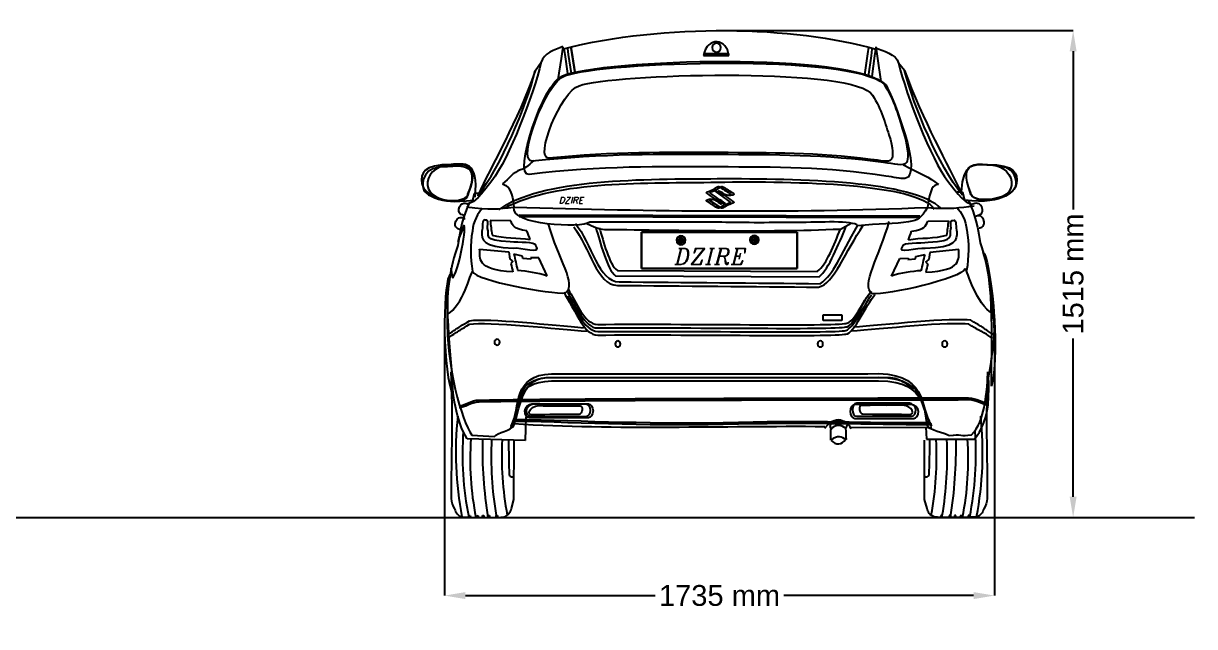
# Model space of a CAD drawing. Header units: millimetres. Extents: x 9317 to 18007, y 815 to 5389.
# Drawn here: x 14347 to 18007, y 815 to 2701 of the extents above; entities that cross this region are included whole.
import ezdxf

# ---------------------------------------------------------------- set-up
doc = ezdxf.new("R2010")
doc.units = ezdxf.units.MM
doc.header["$MEASUREMENT"] = 0
doc.layers.add('Layer 1', color=7, linetype='Continuous')
doc.styles.add('MtXpl_Italic_IV50', font='italic_IV50.ttf')
doc.styles.get("Standard").update_dxf_attribs({"font": 'arial.ttf'})
doc.dimstyles.get("Standard").update_dxf_attribs({"dimtxt": 65, "dimasz": 65, "dimexe": 0.18, "dimexo": 0.0625, "dimgap": 20, "dimtad": 0, "dimdec": 1, "dimzin": 0, "dimdsep": 46, "dimtxsty": 'Standard', "dimcen": 0.09, "dimadec": 0, "dimazin": 0, "dimtfac": 1, "dimtdec": 1, "dimtofl": 0, "dimtmove": 0, "dimatfit": 3, "dimfxl": 0, "dimtolj": 1, "dimtzin": 0, "dimarcsym": 0})

# ---------------------------------------------------------------- blocks, each defined once
blk = doc.blocks.new('*D30')
at = {"color": 0, "lineweight": -2, "transparency": 16777216}
for p, q in [((16524.3, 2678.5), (17627.3, 2678.5)), ((17627.1, 2613.5), (17627.1, 2118.6)), ((17627.1, 1221), (17627.1, 1715.9)), ((16524.3, 1156), (17627.3, 1156))]:
    blk.add_line(p, q, dxfattribs=at)
at = {"color": 0, "transparency": 16777216}
for points in [[(17616.3, 2613.5), (17637.9, 2613.5), (17627.1, 2678.5)], [(17616.3, 1221), (17637.9, 1221), (17627.1, 1156)]]:
    blk.add_solid(points, dxfattribs=at)
at = {"layer": 'Defpoints', "color": 0, "transparency": 16777216}
for p in [(16524.2, 2678.5), (16524.2, 1156), (17627.1, 1156)]:
    blk.add_point(p, dxfattribs=at)
at = {"color": 0, "transparency": 16777216, "insert": (17627.1, 1917.3), "char_height": 65, "attachment_point": 5, "rotation": 90}
blk.add_mtext('\\A1;1515 mm', dxfattribs=at)
blk = doc.blocks.new('*D33')
at = {"color": 0, "lineweight": -2, "transparency": 16777216}
for p, q in [((17381.1, 1777.8), (17381.1, 911.8)), ((15663.1, 1733.1), (15663.1, 911.8)), ((15728.1, 911.9), (16320.7, 911.9)), ((17316.1, 911.9), (16723.5, 911.9))]:
    blk.add_line(p, q, dxfattribs=at)
at = {"color": 0, "transparency": 16777216}
for points in [[(15728.1, 922.8), (15728.1, 901.1), (15663.1, 911.9)], [(17316.1, 922.8), (17316.1, 901.1), (17381.1, 911.9)]]:
    blk.add_solid(points, dxfattribs=at)
at = {"layer": 'Defpoints', "color": 0, "transparency": 16777216}
for p in [(17381.1, 1777.8), (15663.1, 1733.1), (17381.1, 911.9)]:
    blk.add_point(p, dxfattribs=at)
at = {"color": 0, "transparency": 16777216, "insert": (16522.1, 911.9), "char_height": 65, "attachment_point": 5}
blk.add_mtext('\\A1;1735 mm', dxfattribs=at)

msp = doc.modelspace()

# ---------------------------------------------------------------- linework, layer by layer
at = {"color": 5}
msp.add_line((9316.64, 1156.18), (18006.54, 1156.18), dxfattribs=at)
for centre, radius, start, end in [((16768.73, 1358.68), 1070.75, 173.86778, 190.80282), ((16273.5, 1358.68), 1070.75, 349.19718, 6.13222), ((16732.08, 1355.07), 1013.23, 176.03635, 191.25973), ((16671.69, 1336.34), 928.65, 175.96559, 191.1863), ((17208.45, 1377.74), 1427.52, 179.07995, 188.93153), ((16950.35, 1349.37), 1141.82, 177.46605, 189.44662), ((16820.49, 1345.63), 978.9, 176.88064, 190.73355), ((18441.41, 1391.22), 2578.31, 179.84216, 182.3063), ((14600.82, 1391.22), 2578.31, 357.6937, 0.15784), ((16221.74, 1345.63), 978.9, 349.26645, 3.11936), ((16091.88, 1349.37), 1141.82, 350.55338, 2.53395), ((15833.78, 1377.74), 1427.52, 351.06847, 0.92005), ((16370.54, 1336.34), 928.65, 348.8137, 4.03441), ((16310.15, 1355.07), 1013.23, 348.74027, 3.96365), ((15873.77, 1293.94), 10.74, 217.03444, 301.8535), ((17168.46, 1293.94), 10.74, 238.1465, 322.96556)]:
    msp.add_arc(centre, radius, start, end)
at = {"layer": 'Layer 1'}
for p, q in [((16032.7, 2627.26), (16027.01, 2591.54)), ((16035.6, 2622.66), (16038.43, 2603.82)), ((16038.43, 2603.82), (16047.34, 2544.31)), ((16046.71, 2622.66), (16049.54, 2603.82)), ((16049.54, 2603.82), (16058.44, 2544.31)), ((16057.82, 2628.2), (16060.65, 2609.36)), ((16057.82, 2622.66), (16060.65, 2603.82)), ((16057.82, 2622.66), (16060.65, 2603.82)), ((16060.65, 2609.36), (16069.53, 2549.86)), ((16060.65, 2603.82), (16069.53, 2544.31)), ((16060.65, 2603.82), (16069.53, 2544.31)), ((16550.5, 2605.71), (16473.8, 2605.71)), ((16473.8, 2605.71), (16473.8, 2600.74)), ((16473.8, 2605.71), (16550.5, 2605.71)), ((16473.8, 2600.74), (16473.8, 2605.71)), ((16473.8, 2600.74), (16550.5, 2600.74)), ((16550.5, 2600.74), (16473.8, 2600.74)), ((16550.5, 2600.74), (16550.5, 2605.71)), ((16550.5, 2605.71), (16550.5, 2600.74)), ((16984.52, 2605.48), (16975.62, 2540.36)), ((16987.35, 2626.09), (16984.52, 2605.48)), ((16995.63, 2599.41), (16986.72, 2534.29)), ((16998.46, 2620.02), (16995.63, 2599.41)), ((17006.73, 2599.41), (16997.83, 2534.29)), ((17009.57, 2620.02), (17006.73, 2599.41)), ((17010.09, 2627.28), (17015.78, 2591.56)), ((15946.43, 2552.22), (15964.99, 2579.52)), ((16027.01, 2591.54), (16016.53, 2525.05)), ((17015.78, 2591.56), (17026.25, 2519.53)), ((17100.49, 2553.93), (17081.3, 2576.85)), ((15755.4, 2168.49), (15748.98, 2142.83)), ((15772.51, 2168.49), (15755.4, 2168.49)), ((17264.3, 2174.05), (17281.42, 2174.05)), ((17281.42, 2174.05), (17287.82, 2148.39)), ((15896.06, 2097.04), (17148.48, 2093.98)), ((15896.07, 2102.65), (17148.49, 2099.59)), ((16764.21, 2047.78), (16278.02, 2047.78)), ((16278.02, 2047.78), (16278.02, 1934.77)), ((16278.02, 2047.78), (16764.21, 2047.78)), ((16278.02, 1934.77), (16278.02, 2047.78)), ((16387.68, 2022.72), (16415.44, 2022.72)), ((16401.55, 2036.59), (16401.55, 2008.83)), ((16617.07, 2024.15), (16644.81, 2024.15)), ((16630.94, 2038.02), (16630.94, 2010.26)), ((16764.21, 1934.77), (16764.21, 2047.78)), ((16764.21, 2047.78), (16764.21, 1934.77)), ((16278.02, 1934.77), (16764.21, 1934.77)), ((16764.21, 1934.77), (16278.02, 1934.77)), ((16846, 1789.78), (16903.83, 1789.78)), ((16846, 1772.43), (16846, 1789.78)), ((16903.83, 1772.43), (16846, 1772.43)), ((16903.83, 1789.78), (16903.83, 1772.43)), ((16932.17, 1438.77), (17185.43, 1437.86))]:
    msp.add_line(p, q, dxfattribs=at)
for points in [[(16034.2, 2621.71), (16351.85, 2700.76), (16749.35, 2694.74), (17013.52, 2619.14)], [(16550.89, 2600.76), (16546.27, 2650.78), (16484.07, 2662.89), (16471.86, 2600.83)], [(16032.59, 2628.61), (16007.02, 2617.29), (15972.11, 2608.05), (15965, 2579.58)], [(16031.91, 2537.02), (16151.78, 2587.76), (16941.35, 2616.38), (17042.8, 2507.2)], [(16040.46, 2537.49), (16158.39, 2581.48), (16935.21, 2606.29), (17035.02, 2511.66)], [(16471.86, 2600.83), (16471.86, 2600.83), (16550.89, 2600.76), (16550.89, 2600.76)], [(17008.14, 2625.63), (17033.71, 2614.37), (17074.17, 2605.17), (17081.31, 2576.81)], [(15965, 2579.58), (15938.61, 2473.98), (15865.28, 2279.93), (15810.31, 2208.3)], [(16083.3, 2505.9), (16191.31, 2543.14), (16902.73, 2564.15), (16994.16, 2484.02)], [(17081.31, 2576.81), (17107.67, 2471.69), (17181.03, 2278.48), (17235.97, 2207.16)], [(15946.43, 2552.24), (15890.51, 2394.3), (15810.34, 2257.99), (15766.03, 2161.88)], [(15766.03, 2161.88), (15841.83, 2257.77), (15916.13, 2435.34), (15946.43, 2552.24)], [(15946.43, 2552.24), (15890.51, 2394.3), (15810.34, 2257.99), (15766.03, 2161.88)], [(15766.03, 2161.88), (15841.83, 2257.77), (15916.13, 2435.34), (15946.43, 2552.24)], [(15926.87, 2228.52), (15875.39, 2222.28), (15969.54, 2517.17), (16031.91, 2537.02)], [(15937.12, 2270.15), (15886.47, 2264.74), (15979.1, 2520.31), (16040.46, 2537.49)], [(17100.49, 2553.95), (17156.41, 2396.02), (17236.57, 2259.72), (17280.88, 2163.59)], [(17280.88, 2163.59), (17205.09, 2259.48), (17130.78, 2437.05), (17100.49, 2553.95)], [(17100.49, 2553.95), (17156.41, 2396.02), (17236.57, 2259.72), (17280.88, 2163.59)], [(17280.88, 2163.59), (17205.09, 2259.48), (17130.78, 2437.05), (17100.49, 2553.95)], [(15988.65, 2279.51), (15942.26, 2274.92), (16027.1, 2491.33), (16083.3, 2505.9)], [(17035.02, 2511.66), (17069.23, 2461.89), (17082.42, 2405.55), (17097.76, 2356.17)], [(17042.8, 2507.2), (17062.15, 2475.26), (17162.13, 2223.15), (17101.52, 2215.68)], [(16994.16, 2484.02), (17025.49, 2441.86), (17037.55, 2394.17), (17051.62, 2352.34)], [(17051.62, 2352.34), (17065.66, 2310.54), (17064.95, 2282.83), (17059.61, 2275.97)], [(17097.76, 2356.17), (17113.1, 2306.79), (17112.31, 2274.07), (17106.49, 2265.97)], [(15738.86, 2171.9), (15776.74, 2270.34), (15718.16, 2259.5), (15680.15, 2257.61)], [(15758.31, 2157.42), (15770.06, 2275.19), (15724.65, 2261.65), (15683.25, 2259.78)], [(15942.02, 2272.09), (15921.94, 2254.2), (15913.3, 2246.62), (15900.09, 2242.69)], [(16517.02, 2290.56), (16342.77, 2291.31), (16157.97, 2293.71), (15937.12, 2270.15)], [(16519.73, 2296.79), (16360.16, 2297.44), (16190.91, 2299.47), (15988.65, 2279.51)], [(17034.21, 2265.6), (16855.29, 2290.67), (16691.43, 2289.81), (16517.02, 2290.56)], [(16993.41, 2275.66), (16829.56, 2296.88), (16679.48, 2296.14), (16519.73, 2296.79)], [(17059.61, 2275.97), (17050.22, 2263.92), (17024.84, 2273.04), (16993.41, 2275.66)], [(17306.8, 2172.72), (17265.54, 2271.15), (17329.35, 2260.3), (17370.75, 2258.41)], [(17305.72, 2172.72), (17267.83, 2271.15), (17326.41, 2260.3), (17364.42, 2258.41)], [(15683.25, 2259.78), (15596.61, 2259.03), (15587.26, 2231.62), (15592.05, 2200.41)], [(15671.99, 2252.87), (15593.1, 2255.56), (15591.63, 2203.21), (15596.67, 2183.01)], [(15680.15, 2257.61), (15648.28, 2258.78), (15613.72, 2237.7), (15609.73, 2205.85)], [(15735.94, 2167.18), (15777.2, 2265.62), (15713.39, 2254.76), (15671.99, 2252.87)], [(15900.09, 2242.69), (15876.29, 2235.62), (15864.48, 2215.09), (15844.08, 2199.12)], [(16516.29, 2252.06), (16339.17, 2252.94), (16151.34, 2255.7), (15926.87, 2228.52)], [(17041.98, 2223.27), (16860.14, 2252.19), (16693.58, 2251.19), (16516.29, 2252.06)], [(17106.49, 2265.97), (17096.24, 2251.75), (17068.53, 2262.51), (17034.21, 2265.6)], [(17097.25, 2258.85), (17151.83, 2228.12), (17175.95, 2222.1), (17206.42, 2197.4)], [(17278.41, 2174.05), (17283.99, 2268.72), (17317.61, 2261.65), (17359.01, 2259.76)], [(17359.01, 2259.76), (17445.67, 2259.01), (17455.03, 2231.62), (17450.2, 2200.39)], [(17364.42, 2258.41), (17396.29, 2259.6), (17430.85, 2238.53), (17434.86, 2206.67)], [(17370.75, 2258.41), (17449.66, 2261.11), (17451.13, 2208.75), (17446.07, 2188.55)], [(15592.05, 2200.41), (15595.25, 2179.75), (15627.01, 2132.4), (15754.42, 2148.41)], [(15609.73, 2205.85), (15601.07, 2136.79), (15737.95, 2132.58), (15738.86, 2171.9)], [(15810.31, 2208.3), (15755.33, 2136.67), (15755.73, 2145.17), (15733.8, 2135.83)], [(15832.24, 2117.45), (15956.2, 2216.54), (16297.97, 2214.47), (16515.22, 2215.44)], [(15843.91, 2199.66), (15875.71, 2189.3), (15875.8, 2147.78), (15879.7, 2126.3)], [(15848.89, 2122.94), (16019.67, 2212.97), (16295.46, 2200.13), (16515.21, 2204.26)], [(16515.21, 2204.26), (16762.98, 2208.95), (17143.28, 2199.63), (17193.13, 2120.23)], [(16515.22, 2215.44), (16777.65, 2216.57), (17129.84, 2209.72), (17213.05, 2122.98)], [(17101.52, 2215.68), (17087.48, 2213.95), (17066.38, 2220.77), (17041.98, 2223.27)], [(17206.44, 2197.37), (17188.52, 2194.33), (17180.7, 2186.94), (17172.16, 2125.36)], [(17235.97, 2207.16), (17290.95, 2135.85), (17290.56, 2144.3), (17312.48, 2134.99)], [(17450.2, 2200.39), (17447.03, 2179.74), (17415.23, 2132.4), (17287.82, 2148.39)], [(17434.86, 2206.67), (17443.5, 2137.62), (17306.63, 2133.38), (17305.72, 2172.72)], [(15596.67, 2183.01), (15605.13, 2149.09), (15734.85, 2124.08), (15735.94, 2167.18)], [(16482.55, 2169.82), (16481.28, 2171.31), (16481.24, 2172.65), (16483.13, 2173.76)], [(16529.83, 2137.58), (16514.07, 2148.32), (16498.31, 2159.08), (16482.55, 2169.82)], [(16483.13, 2173.76), (16496.32, 2179.04), (16508.46, 2184.56), (16517.43, 2190.7)], [(16493.66, 2169.8), (16492.38, 2171.29), (16492.33, 2172.64), (16494.24, 2173.74)], [(16540.94, 2137.57), (16525.16, 2148.31), (16509.42, 2159.06), (16493.66, 2169.8)], [(16494.24, 2173.74), (16507.44, 2179.02), (16519.57, 2184.55), (16528.54, 2190.69)], [(16509.9, 2177.5), (16509.9, 2177.5), (16508.2, 2176.08), (16508.2, 2176.08)], [(16508.2, 2176.08), (16523.57, 2165.18), (16538.93, 2154.3), (16554.29, 2143.41)], [(16527.86, 2166.02), (16521.86, 2169.85), (16515.89, 2173.67), (16509.9, 2177.5)], [(16517.43, 2190.7), (16518.85, 2191.16), (16520.42, 2191), (16521.6, 2190.28)], [(16521, 2177.48), (16521, 2177.48), (16519.3, 2176.06), (16519.3, 2176.06)], [(16519.3, 2176.06), (16534.68, 2165.17), (16550.04, 2154.29), (16565.39, 2143.39)], [(16538.96, 2166.01), (16532.96, 2169.84), (16527, 2173.65), (16521, 2177.48)], [(16521.6, 2190.28), (16532.58, 2183.11), (16543.27, 2176.26), (16554.25, 2169.08)], [(16552.57, 2163.98), (16543.44, 2160.86), (16535.66, 2161.86), (16527.86, 2166.02)], [(16528.54, 2190.69), (16529.96, 2191.14), (16531.53, 2190.99), (16532.68, 2190.27)], [(16532.68, 2190.27), (16543.67, 2183.1), (16554.37, 2176.24), (16565.36, 2169.07)], [(16563.66, 2163.96), (16554.53, 2160.85), (16546.76, 2161.84), (16538.96, 2166.01)], [(16554.25, 2169.08), (16557.35, 2166.95), (16556.51, 2165.29), (16552.57, 2163.98)], [(16565.36, 2169.07), (16568.45, 2166.93), (16567.61, 2165.27), (16563.66, 2163.96)], [(17446.07, 2188.55), (17437.62, 2154.63), (17307.89, 2129.62), (17306.8, 2172.72)], [(15722.96, 2100.73), (15720.23, 2102.02), (15700.85, 2103.77), (15709.68, 2127.37)], [(15740.15, 2138.42), (15729.8, 2117.24), (15714.16, 2081.42), (15704.12, 2006.08)], [(15709.68, 2127.37), (15719.6, 2147.18), (15736.9, 2135.01), (15738.7, 2135.41)], [(15731.88, 2127.37), (15805.38, 2115.91), (15829.48, 2121.1), (15879.7, 2126.28)], [(16117.06, 2078.9), (16090.33, 2060.36), (15867.91, 2068.66), (15879.7, 2126.3)], [(15879.7, 2126.28), (16310.67, 2113.22), (16741.18, 2108), (17172.14, 2125.39)], [(16481.54, 2146.07), (16480.54, 2146.92), (16480.37, 2147.75), (16481.21, 2148.51)], [(16481.21, 2148.51), (16488.35, 2151.8), (16495.97, 2154.15), (16507.24, 2149.09)], [(16515.09, 2123.76), (16503.9, 2131.2), (16492.7, 2138.63), (16481.54, 2146.07)], [(16492.63, 2146.05), (16491.65, 2146.91), (16491.47, 2147.73), (16492.3, 2148.5)], [(16492.3, 2148.5), (16499.45, 2151.79), (16507.08, 2154.13), (16518.34, 2149.08)], [(16526.2, 2123.75), (16526.2, 2123.75), (16492.63, 2146.05), (16492.63, 2146.05)], [(16507.24, 2149.09), (16514.23, 2144.6), (16521.2, 2140.12), (16528.19, 2135.62)], [(16520.35, 2122.98), (16518.55, 2122.47), (16516.79, 2122.77), (16515.09, 2123.76)], [(16518.34, 2149.08), (16525.34, 2144.58), (16532.3, 2140.1), (16539.3, 2135.61)], [(16552.61, 2138.47), (16539.42, 2134.1), (16529, 2128.84), (16520.35, 2122.98)], [(16531.46, 2122.96), (16529.64, 2122.45), (16527.89, 2122.75), (16526.2, 2123.75)], [(16528.19, 2135.62), (16528.19, 2135.62), (16529.83, 2137.58), (16529.83, 2137.58)], [(16563.71, 2138.46), (16550.51, 2134.09), (16540.1, 2128.82), (16531.46, 2122.96)], [(16539.3, 2135.61), (16539.3, 2135.61), (16540.94, 2137.57), (16540.94, 2137.57)], [(16554.29, 2143.41), (16556.88, 2141.54), (16555.92, 2139.93), (16552.61, 2138.47)], [(16565.39, 2143.39), (16567.98, 2141.52), (16567.02, 2139.91), (16563.71, 2138.46)], [(17172.14, 2125.39), (17150.31, 2091.7), (17144.8, 2085.47), (17112.23, 2080.09)], [(17172.14, 2125.39), (17244.73, 2119.22), (17271.02, 2125.02), (17317.33, 2130.81)], [(17264.24, 2123.85), (17276.53, 2113.5), (17292.31, 2083.71), (17294.87, 2054.45)], [(17300.13, 2146.61), (17310.48, 2125.43), (17326.12, 2089.6), (17336.16, 2014.27)], [(17341.53, 2126.96), (17331.61, 2146.78), (17314.3, 2134.61), (17312.51, 2135.01)], [(17328.26, 2100.33), (17330.98, 2101.62), (17350.35, 2103.37), (17341.53, 2126.96)], [(15688.6, 1904.26), (15714.23, 1942.25), (15736.44, 2102.16), (15719.84, 2059.53)], [(15698.58, 2082.92), (15708.5, 2102.74), (15725.82, 2090.55), (15727.6, 2090.95)], [(15780.35, 2121.05), (15768.06, 2110.68), (15752.28, 2080.91), (15749.72, 2051.63)], [(15790.94, 2086.14), (15777.7, 2090.97), (15783.24, 2062.54), (15779.4, 2050.73)], [(15797.45, 2059.41), (15795.28, 2068.31), (15803.24, 2087.34), (15790.94, 2086.14)], [(17245.2, 2058.06), (17247.37, 2066.97), (17239.41, 2086), (17251.7, 2084.79)], [(17251.7, 2084.79), (17264.94, 2089.62), (17259.4, 2061.19), (17263.25, 2049.39)], [(17347.08, 2088.1), (17337.16, 2107.92), (17319.84, 2095.73), (17318.06, 2096.13)], [(17333.78, 2061.44), (17336.53, 2062.74), (17355.89, 2064.49), (17347.08, 2088.1)], [(15711.86, 2056.26), (15709.13, 2057.56), (15689.77, 2059.31), (15698.58, 2082.92)], [(15705.78, 2017.68), (15708.96, 2037.21), (15717.45, 2053.03), (15724.85, 2070.9)], [(15719.84, 2059.53), (15719.84, 2059.53), (15706.78, 2025.97), (15706.78, 2025.97)], [(15749.72, 2051.63), (15742.34, 2009.61), (15743.88, 1968.32), (15750.22, 1925.58)], [(15868.29, 2018.22), (15777.47, 2021.82), (15805.04, 2039.77), (15797.45, 2059.41)], [(15779.4, 2050.73), (15778.42, 2024.48), (15780.36, 2001.11), (15878.4, 1997.96)], [(15869.72, 2083.99), (15869.72, 2083.99), (15805.43, 2084.7), (15805.43, 2084.7)], [(15805.43, 2084.7), (15807.35, 2069.54), (15809.12, 2055.51), (15811.2, 2039.17)], [(15920.33, 2052.19), (15878.89, 2058.45), (15875.76, 2068.33), (15869.72, 2083.99)], [(15930.44, 2024.72), (15927.08, 2033.87), (15923.69, 2043.02), (15920.33, 2052.19)], [(16040.4, 1858.17), (16078.67, 1883.45), (16017.46, 1965.59), (15987.83, 2073.56)], [(16066.41, 2064.5), (16115.6, 2001.74), (16139.19, 1880.95), (16202.83, 1881.79)], [(16066.41, 2064.5), (16115.6, 2001.74), (16139.19, 1880.95), (16202.83, 1881.79)], [(16066.41, 2064.5), (16115.6, 2001.74), (16139.19, 1880.95), (16202.83, 1881.79)], [(16071.96, 2075.59), (16121.14, 2012.85), (16144.74, 1892.04), (16208.37, 1892.89)], [(16108.21, 2073.93), (16123.53, 2068.37), (16146.53, 2056.68), (16162.84, 2056.56)], [(16529.27, 2078.95), (16396.58, 2079.02), (16117.06, 2078.9), (16117.06, 2078.9)], [(16135.09, 2062.07), (16148.41, 2021.18), (16170.93, 1929.4), (16197.27, 1911.61)], [(16146.19, 2062.07), (16159.52, 2021.18), (16176.47, 1946.05), (16202.81, 1928.28)], [(16162.84, 2056.56), (16410.08, 2054.79), (16657.18, 2047.41), (16900.04, 2058.01)], [(16764.7, 2078.23), (16694.41, 2078), (16596.49, 2077.03), (16529.27, 2078.95)], [(16954.7, 2068.1), (16939.52, 2085.93), (16834.99, 2078.46), (16764.7, 2078.23)], [(16827.49, 1925.15), (16858.5, 1949.18), (16879.02, 2007.62), (16900.04, 2057.96)], [(16831.43, 1876.01), (16878.67, 1885.81), (16917.66, 1991), (16970.99, 2069.77)], [(16831.43, 1876.01), (16878.67, 1885.81), (16917.66, 1991), (16970.99, 2069.77)], [(16831.43, 1876.01), (16878.67, 1885.81), (16917.66, 1991), (16970.99, 2069.77)], [(16833.04, 1908.49), (16864.05, 1932.53), (16895.67, 2013.16), (16916.7, 2063.52)], [(16836.97, 1887.1), (16881.17, 1919.25), (16897.04, 1969.73), (16954.32, 2069.77)], [(16900.04, 2058.01), (16900.04, 2058.01), (16933.85, 2076.4), (16933.85, 2076.4)], [(17112.23, 2080.09), (17073.97, 2073.77), (17016.13, 2075.22), (16954.7, 2068.1)], [(16999.89, 1855.25), (16961.62, 1880.54), (17022.82, 1973.77), (17052.45, 2081.75)], [(17112.21, 2023.36), (17115.56, 2032.51), (17118.94, 2041.67), (17122.32, 2050.82)], [(17122.32, 2050.82), (17163.75, 2057.1), (17166.89, 2066.97), (17172.92, 2082.62)], [(17263.25, 2049.39), (17264.23, 2023.13), (17262.28, 1999.76), (17164.24, 1996.62)], [(17172.92, 2082.62), (17172.92, 2082.62), (17237.22, 2083.36), (17237.22, 2083.36)], [(17174.35, 2016.87), (17265.17, 2020.47), (17237.6, 2038.42), (17245.2, 2058.06)], [(17237.22, 2083.36), (17235.3, 2068.17), (17233.53, 2054.16), (17231.45, 2037.83)], [(17294.87, 2054.45), (17302.25, 2012.41), (17300.71, 1971.13), (17294.37, 1928.38)], [(15811.2, 2039.17), (15848.77, 2027.86), (15891.38, 2031.3), (15930.44, 2024.72)], [(15947.79, 2005.92), (15948.03, 2018.69), (15894.79, 2014.12), (15868.29, 2018.22)], [(17094.86, 2004.57), (17094.61, 2017.34), (17147.85, 2012.78), (17174.35, 2016.87)], [(17231.45, 2037.83), (17193.87, 2026.49), (17151.26, 2029.95), (17112.21, 2023.36)], [(17336.16, 2014.27), (17359.5, 1949.69), (17376.97, 1862.96), (17374.61, 1793.54)], [(15704.12, 2006.08), (15680.79, 1941.5), (15668.87, 1860.34), (15671.24, 1790.92)], [(15876.25, 1923.9), (15760, 1930.29), (15774.59, 1965.94), (15772.54, 1995.09)], [(15772.54, 1995.09), (15772.54, 1995.09), (15863.26, 1986.42), (15863.26, 1986.42)], [(15863.26, 1986.42), (15863.26, 1986.42), (15866.86, 1963.64), (15866.86, 1963.64)], [(15878.4, 1997.96), (15897.92, 2003.51), (15970.91, 1977.25), (15947.79, 2005.92)], [(15906.96, 1973.4), (15906.96, 1973.4), (15879.5, 1979.18), (15879.5, 1979.18)], [(15879.5, 1979.18), (15883.35, 1962.49), (15887.22, 1945.77), (15891.07, 1929.08)], [(17164.24, 1996.62), (17144.72, 2002.16), (17071.73, 1975.91), (17094.86, 2004.57)], [(17135.7, 1972.06), (17135.7, 1972.06), (17163.14, 1977.83), (17163.14, 1977.83)], [(17163.14, 1977.83), (17159.29, 1961.14), (17155.43, 1944.42), (17151.58, 1927.73)], [(17166.39, 1922.54), (17282.64, 1928.92), (17268.05, 1964.57), (17270.1, 1993.73)], [(17179.39, 1985.05), (17179.39, 1985.05), (17175.79, 1962.28), (17175.79, 1962.28)], [(17270.1, 1993.73), (17270.1, 1993.73), (17179.39, 1985.05), (17179.39, 1985.05)], [(17372.06, 1566.76), (17368.13, 1619.34), (17387.23, 1869.22), (17345.76, 1985.33)], [(17345.76, 1985.33), (17366.31, 1973.88), (17402.64, 1687.43), (17372.06, 1566.76)], [(17372.06, 1566.76), (17368.13, 1619.34), (17387.23, 1869.22), (17345.76, 1985.33)], [(17345.76, 1985.33), (17366.31, 1973.88), (17402.64, 1687.43), (17372.06, 1566.76)], [(15866.86, 1963.64), (15869.62, 1960.76), (15877.91, 1957.91), (15875.17, 1954.99)], [(15875.17, 1954.99), (15875.17, 1954.99), (15870.11, 1949.56), (15870.11, 1949.56)], [(15870.11, 1949.56), (15872.16, 1941.01), (15874.2, 1932.46), (15876.25, 1923.9)], [(15907.68, 1966.16), (15907.68, 1966.16), (15906.96, 1973.4), (15906.96, 1973.4)], [(15932.22, 1963.7), (15932.22, 1963.7), (15907.68, 1966.16), (15907.68, 1966.16)], [(15957.55, 1967.61), (15957.55, 1967.61), (15931.54, 1968.35), (15931.54, 1968.35)], [(15931.54, 1968.35), (15931.54, 1968.35), (15932.22, 1963.7), (15932.22, 1963.7)], [(15983.56, 1911.97), (15983.56, 1911.97), (15957.55, 1967.61), (15957.55, 1967.61)], [(17059.08, 1910.61), (17059.08, 1910.61), (17085.09, 1966.27), (17085.09, 1966.27)], [(17085.09, 1966.27), (17085.09, 1966.27), (17111.1, 1967), (17111.1, 1967)], [(17111.1, 1967), (17111.1, 1967), (17110.42, 1962.35), (17110.42, 1962.35)], [(17110.42, 1962.35), (17110.42, 1962.35), (17134.96, 1964.82), (17134.96, 1964.82)], [(17134.96, 1964.82), (17134.96, 1964.82), (17135.7, 1972.06), (17135.7, 1972.06)], [(17175.79, 1962.28), (17173.01, 1959.39), (17164.73, 1956.54), (17167.48, 1953.6)], [(17172.53, 1948.2), (17170.47, 1939.65), (17168.44, 1931.09), (17166.39, 1922.54)], [(17167.48, 1953.6), (17167.48, 1953.6), (17172.53, 1948.2), (17172.53, 1948.2)], [(15680.59, 1915.77), (15660.04, 1904.3), (15652.64, 1648.74), (15684.67, 1549.74)], [(15680.59, 1915.77), (15660.04, 1904.3), (15652.64, 1648.74), (15684.67, 1549.74)], [(15684.67, 1549.74), (15698.2, 1595.1), (15656.47, 1789.53), (15680.59, 1915.77)], [(15684.67, 1549.74), (15698.2, 1595.1), (15656.47, 1789.53), (15680.59, 1915.77)], [(15671.24, 1790.92), (15721.19, 1819.83), (15744.02, 1919.16), (15750.19, 1925.6)], [(15682.36, 1935.22), (15684.12, 1918.83), (15688.6, 1904.26), (15688.6, 1904.26)], [(15750.19, 1925.6), (15760.83, 1895.6), (15995.86, 1853.5), (16040.4, 1858.17)], [(15891.07, 1929.08), (15921.17, 1926.63), (15952.37, 1922.36), (15983.56, 1911.97)], [(16197.27, 1911.61), (16197.27, 1911.61), (16833.04, 1908.49), (16833.04, 1908.49)], [(16202.81, 1928.28), (16202.81, 1928.28), (16827.49, 1925.15), (16827.49, 1925.15)], [(17290.09, 1933.79), (17279.46, 1903.79), (17044.42, 1850.6), (16999.89, 1855.25)], [(17151.58, 1927.73), (17121.48, 1925.28), (17090.27, 1921.02), (17059.08, 1910.61)], [(17374.61, 1793.54), (17324.65, 1822.45), (17296.26, 1927.35), (17290.09, 1933.79)], [(16202.83, 1881.79), (16399.4, 1879.86), (16634.85, 1877.94), (16831.43, 1876.01)], [(16202.83, 1881.79), (16399.4, 1879.86), (16634.85, 1877.94), (16831.43, 1876.01)], [(16202.83, 1881.79), (16399.4, 1879.86), (16634.85, 1877.94), (16831.43, 1876.01)], [(16208.37, 1892.89), (16404.95, 1890.95), (16640.38, 1889.03), (16836.97, 1887.1)], [(16035.49, 1860.41), (16045.74, 1843.55), (16074.53, 1789.25), (16089.19, 1766.78)], [(16046.6, 1860.43), (16056.85, 1843.55), (16074.55, 1811.47), (16089.2, 1788.99)], [(16046.6, 1849.32), (16056.85, 1832.46), (16078.9, 1796.37), (16089.2, 1777.89)], [(16916.88, 1762.96), (16941.98, 1762.09), (16969.97, 1835.13), (16996.52, 1863.44)], [(16916.89, 1751.82), (16941.97, 1750.95), (16969.98, 1835.1), (16996.53, 1863.4)], [(16916.89, 1740.72), (16941.62, 1749.15), (16973.39, 1817.43), (16996.53, 1852.29)], [(16916.89, 1729.61), (16941.97, 1728.73), (16981.08, 1823.98), (17007.62, 1852.29)], [(15671.24, 1790.92), (15668.09, 1623.15), (15715.52, 1461.16), (15748.51, 1413.39)], [(15671.66, 1726.62), (15720.39, 1759.69), (15687.74, 1738.7), (15741.35, 1771.41)], [(15671.66, 1715.51), (15720.39, 1748.59), (15687.74, 1727.6), (15741.35, 1760.31)], [(15741.35, 1771.41), (15795.08, 1780.4), (16008.78, 1756.55), (16096.92, 1749.43)], [(15741.35, 1760.31), (15795.08, 1769.3), (16019.89, 1745.44), (16108.02, 1738.34)], [(16089.19, 1766.78), (16103.85, 1744.3), (16121.04, 1726.09), (16141.35, 1726.3)], [(16089.2, 1788.99), (16103.85, 1766.52), (16121.04, 1748.31), (16141.35, 1748.53)], [(16089.2, 1777.89), (16098.46, 1761.29), (16121.04, 1737.2), (16141.35, 1737.43)], [(16141.34, 1759.66), (16409.1, 1762.51), (16879.95, 1753.5), (16916.88, 1762.96)], [(17301.22, 1760.08), (17247.48, 1769.07), (17022.68, 1745.23), (16934.52, 1738.11)], [(17307.7, 1772.58), (17253.95, 1781.58), (17029.17, 1757.72), (16941.01, 1750.6)], [(17376.45, 1715.3), (17327.72, 1748.36), (17354.84, 1727.39), (17301.22, 1760.08)], [(17377.39, 1727.79), (17328.64, 1760.87), (17361.32, 1739.88), (17307.7, 1772.58)], [(17363.11, 1591.18), (17371.4, 1657.94), (17389.37, 1724.01), (17376.46, 1792.61)], [(16141.35, 1748.53), (16409.11, 1751.37), (16879.97, 1742.36), (16916.89, 1751.82)], [(16141.35, 1737.43), (16409.11, 1740.26), (16879.97, 1731.25), (16916.89, 1740.72)], [(16141.35, 1726.3), (16409.09, 1729.17), (16879.95, 1720.15), (16916.89, 1729.61)], [(15682.57, 1611.24), (15688.64, 1479.3), (15683.71, 1347.35), (15683.36, 1215.39)], [(15733.06, 1402.03), (15699.75, 1459.57), (15685.58, 1542.06), (15686.37, 1614.22)], [(16985.4, 1605.21), (17180.49, 1616.26), (17143.84, 1501.17), (17184.21, 1441.64)], [(17359.66, 1611.24), (17353.59, 1479.3), (17358.52, 1347.35), (17358.87, 1215.39)], [(15870.68, 1436.01), (15901.92, 1504.88), (15874.27, 1601.27), (15997.13, 1605.21)], [(15870.68, 1441.8), (15901.92, 1503.81), (15874.27, 1590.64), (15997.13, 1594.19)], [(15870.68, 1438.9), (15901.92, 1497.58), (15874.27, 1579.76), (15997.13, 1583.12)], [(15879.51, 1444.06), (15902.77, 1508.93), (15902.67, 1598.68), (15997.14, 1594.07)], [(15997.13, 1605.21), (15997.13, 1605.21), (16985.4, 1605.21), (16985.4, 1605.21)], [(15997.13, 1594.19), (15997.13, 1594.19), (16985.4, 1594.19), (16985.4, 1594.19)], [(15997.13, 1583.12), (15997.13, 1583.12), (16985.4, 1583.12), (16985.4, 1583.12)], [(15997.14, 1594.07), (15997.14, 1594.07), (17056.67, 1594.07), (17056.67, 1594.07)], [(16985.4, 1594.19), (17180.49, 1604.14), (17143.84, 1500.49), (17184.21, 1446.87)], [(16985.4, 1583.12), (17180.49, 1592.54), (17143.84, 1494.43), (17184.21, 1443.69)], [(17056.67, 1594.07), (17096.84, 1590.32), (17127.55, 1557.35), (17147.82, 1529.85)], [(17309.62, 1414.83), (17354.43, 1462.06), (17351.79, 1536.48), (17363.11, 1591.18)], [(17319.31, 1401.19), (17363.8, 1458.73), (17364.14, 1519.03), (17363.11, 1591.16)], [(15708.36, 1505.3), (15726.15, 1505.79), (15747.14, 1522.91), (15770.94, 1523.35)], [(15708.37, 1499.77), (15726.16, 1500.26), (15747.15, 1517.38), (15770.96, 1517.82)], [(15770.94, 1523.35), (16100.64, 1529.33), (16969.21, 1529.52), (17300.29, 1529.99)], [(15770.96, 1517.82), (16100.66, 1523.8), (16969.22, 1523.99), (17300.3, 1524.47)], [(15931.55, 1477.43), (15919.69, 1482.36), (15931.75, 1510.42), (15971.13, 1505.52)], [(15935.38, 1511.28), (15935.38, 1511.28), (16112.22, 1511.28), (16112.22, 1511.28)], [(15939.45, 1511.31), (15939.45, 1511.31), (16104.26, 1511.31), (16104.26, 1511.31)], [(15971.13, 1505.52), (15971.13, 1505.52), (16009.42, 1505.16), (16009.42, 1505.16)], [(16009.42, 1505.16), (16009.42, 1505.16), (16050.26, 1505.52), (16050.26, 1505.52)], [(16050.26, 1505.52), (16050.26, 1505.52), (16086.4, 1505.16), (16086.4, 1505.16)], [(16086.4, 1505.16), (16097.44, 1507.1), (16093.62, 1478.48), (16083.15, 1478.43)], [(16945.1, 1508.97), (16937.09, 1508.97), (16930.53, 1499.19), (16930.53, 1487.26)], [(17121.94, 1508.97), (17121.94, 1508.97), (16945.1, 1508.97), (16945.1, 1508.97)], [(17115.52, 1513.2), (17115.52, 1513.2), (16950.69, 1513.2), (16950.69, 1513.2)], [(16965.76, 1506.38), (16954.74, 1508.3), (16958.53, 1479.71), (16969.03, 1479.64)], [(17001.91, 1506.75), (16989.86, 1506.63), (16977.83, 1506.5), (16965.76, 1506.38)], [(17042.75, 1506.38), (17042.75, 1506.38), (17001.91, 1506.75), (17001.91, 1506.75)], [(17081.04, 1506.75), (17081.04, 1506.75), (17042.75, 1506.38), (17042.75, 1506.38)], [(17120.63, 1478.64), (17132.49, 1483.59), (17120.4, 1511.65), (17081.04, 1506.75)], [(17143.79, 1487.26), (17143.79, 1499.19), (17129.95, 1508.97), (17121.94, 1508.97)], [(17147.82, 1529.85), (17168.1, 1502.36), (17164.02, 1452.72), (17173.85, 1437.92)], [(17300.29, 1529.99), (17324.6, 1530.03), (17346.05, 1513.41), (17364.13, 1513.45)], [(17300.3, 1524.47), (17324.62, 1524.5), (17346.06, 1507.88), (17364.14, 1507.92)], [(15916.88, 1470.8), (15916.88, 1470.8), (15914.41, 1396.87), (15914.41, 1396.87)], [(16112.22, 1467.85), (16112.22, 1467.85), (15928.11, 1467.85), (15928.11, 1467.85)], [(16051.7, 1477.69), (16013.41, 1477.94), (15969.87, 1477.19), (15931.55, 1477.43)], [(16104.26, 1470.85), (16104.26, 1470.85), (15932.65, 1470.85), (15932.65, 1470.85)], [(16083.15, 1478.43), (16083.15, 1478.43), (16051.7, 1477.69), (16051.7, 1477.69)], [(16851.59, 1435.17), (16891.45, 1489.5), (16928.79, 1447.2), (16932.15, 1433.23)], [(16867.1, 1442.5), (16882.35, 1475.68), (16916.62, 1454.71), (16922.6, 1449.41)], [(16867.1, 1442.5), (16882.35, 1475.68), (16916.62, 1454.71), (16922.6, 1449.41)], [(16930.53, 1487.26), (16930.53, 1487.26), (16930.53, 1487.25), (16930.53, 1487.25)], [(16930.53, 1487.25), (16930.53, 1475.32), (16937.09, 1465.54), (16945.1, 1465.54)], [(16945.1, 1465.54), (16945.1, 1465.54), (17129.24, 1465.54), (17129.24, 1465.54)], [(16950.69, 1472.73), (16950.69, 1472.73), (17122.3, 1472.73), (17122.3, 1472.73)], [(16969.03, 1479.64), (16969.03, 1479.64), (17000.46, 1478.92), (17000.46, 1478.92)], [(17000.46, 1478.92), (17038.76, 1479.16), (17082.3, 1478.39), (17120.63, 1478.64)], [(17129.24, 1465.54), (17137.23, 1465.54), (17143.79, 1475.32), (17143.79, 1487.25)], [(17143.79, 1487.25), (17143.79, 1487.25), (17143.79, 1487.26), (17143.79, 1487.26)], [(15819.41, 1408.9), (15825.11, 1421.81), (15873.6, 1427.56), (15879.51, 1444.06)], [(15879.52, 1449.62), (16203.54, 1429.29), (16527.59, 1443.69), (16851.6, 1440.72)], [(15881.78, 1463.12), (16100.98, 1459.05), (16326.45, 1447.24), (16581.07, 1454.08)], [(15881.78, 1457.56), (16100.99, 1453.48), (16326.45, 1441.68), (16581.08, 1448.52)], [(16581.07, 1454.08), (16835.72, 1460.94), (16959.42, 1451.58), (17178.66, 1452.8)], [(16581.08, 1448.52), (16835.72, 1455.37), (16964.98, 1446.02), (17184.21, 1447.24)], [(16871.16, 1432.81), (16869.13, 1437.65), (16869.77, 1437.97), (16867.1, 1442.5)], [(16871.16, 1432.81), (16869.13, 1437.65), (16869.77, 1437.97), (16867.1, 1442.5)], [(16869.81, 1431.36), (16885.22, 1448.24), (16899.69, 1449.6), (16916.08, 1434.26)], [(16869.81, 1398.12), (16869.81, 1398.12), (16869.81, 1431.36), (16869.81, 1431.36)], [(16916.08, 1434.26), (16906.56, 1441.77), (16890.31, 1455.58), (16871.16, 1432.81)], [(16916.08, 1434.26), (16906.56, 1441.77), (16890.31, 1455.58), (16871.16, 1432.81)], [(16922.6, 1449.41), (16921.08, 1444.56), (16917.58, 1439.09), (16916.08, 1434.26)], [(16922.6, 1449.41), (16921.08, 1444.56), (16917.58, 1439.09), (16916.08, 1434.26)], [(16916.08, 1434.26), (16916.5, 1422.79), (16916.92, 1411.31), (16917.37, 1399.85)], [(17166.91, 1438.01), (17166.91, 1438.01), (17168.71, 1401.2), (17168.71, 1401.2)], [(17173.85, 1437.92), (17192.97, 1427.91), (17235.53, 1416.32), (17241.75, 1411.94)], [(15914.41, 1396.87), (15914.41, 1396.87), (15733.06, 1402.03), (15733.06, 1402.03)], [(15748.51, 1413.39), (15748.51, 1413.39), (15819.41, 1408.9), (15819.41, 1408.9)], [(15879.79, 1212.84), (15879.79, 1212.84), (15879.96, 1397.44), (15879.96, 1397.44)], [(16917.37, 1399.85), (16904.76, 1406.87), (16891.08, 1415.32), (16869.81, 1398.12)], [(16870.74, 1397.02), (16886.06, 1382.56), (16905.11, 1381.12), (16916.71, 1401.36)], [(17162.44, 1212.84), (17162.44, 1212.84), (17162.27, 1397.44), (17162.27, 1397.44)], [(17168.71, 1401.2), (17168.71, 1401.2), (17319.31, 1401.19), (17319.31, 1401.19)], [(17241.75, 1411.94), (17275.95, 1418.69), (17275.42, 1408.08), (17309.62, 1414.83)], [(15683.36, 1215.39), (15683.99, 1203.36), (15687.7, 1192.69), (15694.29, 1183.29)], [(15871.71, 1184.38), (15871.71, 1184.38), (15879.79, 1212.84), (15879.79, 1212.84)], [(17170.52, 1184.38), (17170.52, 1184.38), (17162.44, 1212.84), (17162.44, 1212.84)], [(17358.87, 1215.39), (17358.24, 1203.36), (17354.53, 1192.69), (17347.94, 1183.29)], [(15694.29, 1183.29), (15697.88, 1170.84), (15704.46, 1161.22), (15717.61, 1157.81)], [(15849.3, 1157.72), (15862.23, 1163.76), (15869.8, 1172.59), (15871.71, 1184.38)], [(17192.93, 1157.72), (17180, 1163.76), (17172.43, 1172.59), (17170.52, 1184.38)], [(17347.94, 1183.29), (17344.35, 1170.84), (17337.77, 1161.22), (17324.62, 1157.81)], [(15717.61, 1157.81), (15717.61, 1157.81), (15738.35, 1157.23), (15738.35, 1157.23)], [(15738.25, 1162.62), (15738.25, 1162.62), (15743.22, 1162.65), (15743.22, 1162.65)], [(15738.35, 1157.23), (15738.35, 1157.23), (15738.25, 1162.62), (15738.25, 1162.62)], [(15743.22, 1162.65), (15743.22, 1162.65), (15743.62, 1156.65), (15743.62, 1156.65)], [(15743.62, 1156.65), (15743.62, 1156.65), (15763.35, 1156.11), (15763.35, 1156.11)], [(15763.35, 1156.11), (15763.35, 1156.11), (15763.58, 1161.99), (15763.58, 1161.99)], [(15763.58, 1161.99), (15763.58, 1161.99), (15768.16, 1161.74), (15768.16, 1161.74)], [(15768.16, 1161.74), (15768.16, 1161.74), (15768.54, 1156.15), (15768.54, 1156.15)], [(15768.54, 1156.15), (15768.54, 1156.15), (15781.59, 1155.95), (15781.59, 1155.95)], [(15781.59, 1155.95), (15781.59, 1155.95), (15781.44, 1162.02), (15781.44, 1162.02)], [(15781.44, 1162.02), (15781.44, 1162.02), (15785.46, 1162.02), (15785.46, 1162.02)], [(15785.46, 1162.02), (15785.46, 1162.02), (15785.55, 1156.08), (15785.55, 1156.08)], [(15785.55, 1156.08), (15785.55, 1156.08), (15799.36, 1156.11), (15799.36, 1156.11)], [(15799.36, 1156.11), (15799.36, 1156.11), (15799.36, 1162.36), (15799.36, 1162.36)], [(15799.36, 1162.36), (15799.36, 1162.36), (15802.97, 1162.2), (15802.97, 1162.2)], [(15802.97, 1162.2), (15802.97, 1162.2), (15803.39, 1156.32), (15803.39, 1156.32)], [(15803.39, 1156.32), (15803.39, 1156.32), (15824.1, 1156.23), (15824.1, 1156.23)], [(15824.1, 1156.23), (15824.1, 1156.23), (15824.01, 1162.53), (15824.01, 1162.53)], [(15824.01, 1162.53), (15824.01, 1162.53), (15828.59, 1162.2), (15828.59, 1162.2)], [(15828.59, 1162.2), (15828.59, 1162.2), (15828.85, 1156.48), (15828.85, 1156.48)], [(15828.85, 1156.48), (15828.85, 1156.48), (15849.3, 1157.72), (15849.3, 1157.72)], [(17213.38, 1156.48), (17213.38, 1156.48), (17192.93, 1157.72), (17192.93, 1157.72)], [(17213.64, 1162.2), (17213.64, 1162.2), (17213.38, 1156.48), (17213.38, 1156.48)], [(17218.22, 1162.53), (17218.22, 1162.53), (17213.64, 1162.2), (17213.64, 1162.2)], [(17218.13, 1156.23), (17218.13, 1156.23), (17218.22, 1162.53), (17218.22, 1162.53)], [(17238.84, 1156.32), (17238.84, 1156.32), (17218.13, 1156.23), (17218.13, 1156.23)], [(17239.26, 1162.2), (17239.26, 1162.2), (17238.84, 1156.32), (17238.84, 1156.32)], [(17242.87, 1162.36), (17242.87, 1162.36), (17239.26, 1162.2), (17239.26, 1162.2)], [(17242.87, 1156.11), (17242.87, 1156.11), (17242.87, 1162.36), (17242.87, 1162.36)], [(17256.68, 1156.08), (17256.68, 1156.08), (17242.87, 1156.11), (17242.87, 1156.11)], [(17256.77, 1162.02), (17256.77, 1162.02), (17256.68, 1156.08), (17256.68, 1156.08)], [(17260.79, 1162.02), (17260.79, 1162.02), (17256.77, 1162.02), (17256.77, 1162.02)], [(17260.64, 1155.95), (17260.64, 1155.95), (17260.79, 1162.02), (17260.79, 1162.02)], [(17273.69, 1156.15), (17273.69, 1156.15), (17260.64, 1155.95), (17260.64, 1155.95)], [(17274.07, 1161.74), (17274.07, 1161.74), (17273.69, 1156.15), (17273.69, 1156.15)], [(17278.65, 1161.99), (17278.65, 1161.99), (17274.07, 1161.74), (17274.07, 1161.74)], [(17278.88, 1156.11), (17278.88, 1156.11), (17278.65, 1161.99), (17278.65, 1161.99)], [(17298.61, 1156.65), (17298.61, 1156.65), (17278.88, 1156.11), (17278.88, 1156.11)], [(17299.01, 1162.65), (17299.01, 1162.65), (17298.61, 1156.65), (17298.61, 1156.65)], [(17303.98, 1162.62), (17303.98, 1162.62), (17299.01, 1162.65), (17299.01, 1162.65)], [(17303.88, 1157.23), (17303.88, 1157.23), (17303.98, 1162.62), (17303.98, 1162.62)], [(17324.62, 1157.81), (17324.62, 1157.81), (17303.88, 1157.23), (17303.88, 1157.23)]]:
    msp.add_open_spline(points, degree=3, dxfattribs=at)
for points, knots in [([(16512.84, 2638.96), (16520.48, 2638.96), (16526.71, 2632.75), (16526.71, 2625.09), (16526.71, 2617.43), (16520.48, 2611.2), (16512.84, 2611.2), (16505.18, 2611.2), (16498.95, 2617.43), (16498.95, 2625.09), (16498.95, 2632.75), (16505.18, 2638.96), (16512.84, 2638.96)], [0, 0, 0, 0, 1, 1, 1, 2, 2, 2, 3, 3, 3, 4, 4, 4, 4]), ([(16512.84, 2638.96), (16520.48, 2638.96), (16526.71, 2632.75), (16526.71, 2625.09), (16526.71, 2617.43), (16520.48, 2611.2), (16512.84, 2611.2), (16505.18, 2611.2), (16498.95, 2617.43), (16498.95, 2625.09), (16498.95, 2632.75), (16505.18, 2638.96), (16512.84, 2638.96)], [0, 0, 0, 0, 1, 1, 1, 2, 2, 2, 3, 3, 3, 4, 4, 4, 4]), ([(16401.55, 2036.59), (16409.21, 2036.59), (16415.44, 2030.38), (16415.44, 2022.71), (16415.44, 2015.04), (16409.21, 2008.83), (16401.55, 2008.83), (16393.91, 2008.83), (16387.68, 2015.04), (16387.68, 2022.71), (16387.68, 2030.38), (16393.91, 2036.59), (16401.55, 2036.59)], [0, 0, 0, 0, 1, 1, 1, 2, 2, 2, 3, 3, 3, 4, 4, 4, 4]), ([(16401.55, 2031.04), (16406.15, 2031.04), (16409.9, 2027.32), (16409.9, 2022.72), (16409.9, 2018.11), (16406.15, 2014.39), (16401.55, 2014.39), (16396.95, 2014.39), (16393.23, 2018.11), (16393.23, 2022.72), (16393.23, 2027.32), (16396.95, 2031.04), (16401.55, 2031.04)], [0, 0, 0, 0, 1, 1, 1, 2, 2, 2, 3, 3, 3, 4, 4, 4, 4]), ([(16401.57, 2025.5), (16403.11, 2025.5), (16404.35, 2024.25), (16404.35, 2022.72), (16404.35, 2021.19), (16403.11, 2019.95), (16401.57, 2019.95), (16400.05, 2019.95), (16398.8, 2021.19), (16398.8, 2022.72), (16398.8, 2024.25), (16400.05, 2025.5), (16401.57, 2025.5)], [0, 0, 0, 0, 1, 1, 1, 2, 2, 2, 3, 3, 3, 4, 4, 4, 4]), ([(16630.94, 2038.02), (16638.6, 2038.02), (16644.81, 2031.81), (16644.81, 2024.15), (16644.81, 2016.47), (16638.6, 2010.26), (16630.94, 2010.26), (16623.29, 2010.26), (16617.07, 2016.47), (16617.07, 2024.15), (16617.07, 2031.81), (16623.29, 2038.02), (16630.94, 2038.02)], [0, 0, 0, 0, 1, 1, 1, 2, 2, 2, 3, 3, 3, 4, 4, 4, 4]), ([(16630.94, 2032.48), (16635.54, 2032.48), (16639.26, 2028.75), (16639.26, 2024.15), (16639.26, 2019.55), (16635.54, 2015.82), (16630.94, 2015.82), (16626.34, 2015.82), (16622.61, 2019.55), (16622.61, 2024.15), (16622.61, 2028.75), (16626.34, 2032.48), (16630.94, 2032.48)], [0, 0, 0, 0, 1, 1, 1, 2, 2, 2, 3, 3, 3, 4, 4, 4, 4]), ([(16630.95, 2026.93), (16632.49, 2026.93), (16633.73, 2025.69), (16633.73, 2024.15), (16633.73, 2022.61), (16632.49, 2021.39), (16630.95, 2021.39), (16629.41, 2021.39), (16628.19, 2022.61), (16628.19, 2024.15), (16628.19, 2025.69), (16629.41, 2026.93), (16630.95, 2026.93)], [0, 0, 0, 0, 1, 1, 1, 2, 2, 2, 3, 3, 3, 4, 4, 4, 4]), ([(16049.72, 1868.77), (16059.97, 1851.89), (16074.54, 1822.61), (16089.19, 1800.13), (16103.85, 1777.66), (16121.03, 1759.45), (16141.34, 1759.66)], [0, 0, 0, 0, 1, 1, 1, 2, 2, 2, 2]), ([(15826.91, 1713.72), (15831.51, 1713.72), (15835.23, 1709.51), (15835.23, 1704.28), (15835.23, 1699.08), (15831.51, 1694.85), (15826.91, 1694.85), (15822.29, 1694.85), (15818.56, 1699.08), (15818.56, 1704.28), (15818.56, 1709.51), (15822.29, 1713.72), (15826.91, 1713.72)], [0, 0, 0, 0, 1, 1, 1, 2, 2, 2, 3, 3, 3, 4, 4, 4, 4]), ([(16204.34, 1708.18), (16208.94, 1708.18), (16212.67, 1703.95), (16212.67, 1698.73), (16212.67, 1693.54), (16208.94, 1689.31), (16204.34, 1689.31), (16199.74, 1689.31), (16196, 1693.54), (16196, 1698.73), (16196, 1703.95), (16199.74, 1708.18), (16204.34, 1708.18)], [0, 0, 0, 0, 1, 1, 1, 2, 2, 2, 3, 3, 3, 4, 4, 4, 4]), ([(16837.12, 1708.18), (16841.72, 1708.18), (16845.44, 1703.95), (16845.44, 1698.73), (16845.44, 1693.54), (16841.72, 1689.31), (16837.12, 1689.31), (16832.5, 1689.31), (16828.77, 1693.54), (16828.77, 1698.73), (16828.77, 1703.95), (16832.5, 1708.18), (16837.12, 1708.18)], [0, 0, 0, 0, 1, 1, 1, 2, 2, 2, 3, 3, 3, 4, 4, 4, 4]), ([(17225.66, 1708.18), (17230.26, 1708.18), (17233.98, 1703.95), (17233.98, 1698.73), (17233.98, 1693.54), (17230.26, 1689.31), (17225.66, 1689.31), (17221.04, 1689.31), (17217.31, 1693.54), (17217.31, 1698.73), (17217.31, 1703.95), (17221.04, 1708.18), (17225.66, 1708.18)], [0, 0, 0, 0, 1, 1, 1, 2, 2, 2, 3, 3, 3, 4, 4, 4, 4]), ([(15928.11, 1467.85), (15920.1, 1467.85), (15913.54, 1477.62), (15913.54, 1489.57), (15913.54, 1501.5), (15927.37, 1511.28), (15935.38, 1511.28)], [4, 4, 4, 4, 5, 5, 5, 6, 6, 6, 6]), ([(15932.65, 1470.85), (15925.2, 1470.85), (15919.09, 1479.95), (15919.09, 1491.08), (15919.09, 1502.2), (15931.98, 1511.31), (15939.45, 1511.31)], [4, 4, 4, 4, 5, 5, 5, 6, 6, 6, 6]), ([(16104.26, 1511.31), (16111.73, 1511.31), (16117.83, 1502.2), (16117.83, 1491.08), (16117.83, 1479.95), (16111.73, 1470.85), (16104.26, 1470.85)], [1, 1, 1, 1, 2, 2, 2, 3, 3, 3, 3]), ([(16112.22, 1511.28), (16120.24, 1511.28), (16126.8, 1501.5), (16126.8, 1489.57), (16126.8, 1477.62), (16120.24, 1467.85), (16112.22, 1467.85)], [1, 1, 1, 1, 2, 2, 2, 3, 3, 3, 3]), ([(16950.69, 1513.2), (16943.22, 1513.2), (16937.14, 1504.09), (16937.14, 1492.96), (16937.14, 1481.84), (16943.22, 1472.73), (16950.69, 1472.73)], [1, 1, 1, 1, 2, 2, 2, 3, 3, 3, 3]), ([(17122.3, 1472.73), (17129.76, 1472.73), (17135.88, 1481.84), (17135.88, 1492.96), (17135.88, 1504.09), (17122.99, 1513.2), (17115.52, 1513.2)], [4, 4, 4, 4, 5, 5, 5, 6, 6, 6, 6])]:
    msp.add_open_spline(points, degree=3, knots=knots, dxfattribs=at)

# ---------------------------------------------------------------- texts
at = {"style": 'MtXpl_Italic_IV50'}
for height, p in [(20, (16019.58, 2137.89)), (50, (16382.36, 1947.14))]:
    msp.add_text('DZIRE', height=height, dxfattribs=at).set_placement(p)

# ---------------------------------------------------------------- dimensions: what is measured, and where the dimension line sits
dim = msp.add_linear_dim(base=(17627.1, 1156.05), p1=(16524.2, 2678.46), p2=(16524.2, 1156.05), angle=90, text='1515 mm', dimstyle='Standard')
dim.commit()
dim.dimension.update_dxf_attribs({"geometry": '*D30', "text_midpoint": (17627.1, 1917.25)})
dim = msp.add_linear_dim(base=(17381.06, 911.93), p1=(15663.12, 1733.12), p2=(17381.06, 1777.83), text='1735 mm', dimstyle='Standard')
dim.commit()
dim.dimension.update_dxf_attribs({"geometry": '*D33', "text_midpoint": (16522.09, 911.93)})

doc.saveas('drawing.dxf')
